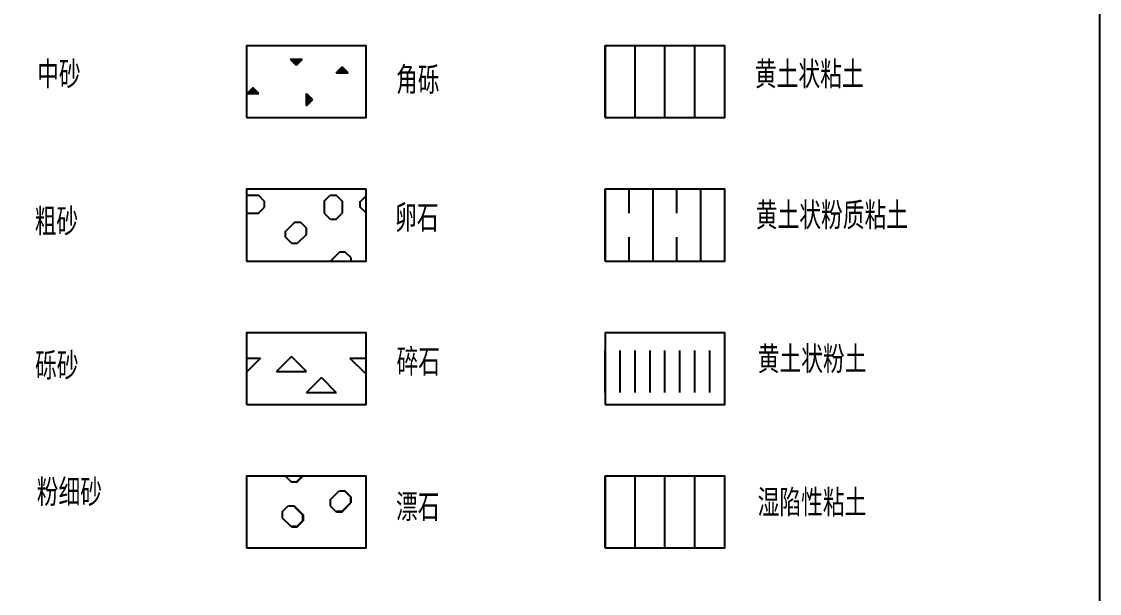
# Model space of a CAD drawing. Extents: x 0 to 0.361, y 0 to 0.383.
# Drawn here: x 0.1809 to 0.3613, y 0.0957 to 0.1914 of the extents above; entities that cross this region are included whole.
import ezdxf

# ---------------------------------------------------------------- set-up
doc = ezdxf.new("R2010")
doc.units = 0
doc.header["$MEASUREMENT"] = 0
doc.layers.get('0').update_dxf_attribs({"linetype": 'CONTINUOUS'})
doc.styles.add('LZ_FONTS_FS', font='hxm.ttf', dxfattribs={"width": 0.7})
pattern_1 = [(90, (0.0385515, 0.079361), (-0.005, 0.005), [])]

msp = doc.modelspace()

# ---------------------------------------------------------------- hatches: boundary and pattern name
h = msp.add_hatch()
h.set_pattern_fill('GKJL', color=256, scale=0.001, style=0, pattern_type=2)
h.set_pattern_definition([(0, (0.038552, 0.079361), (0.01, 0.01), [0.002, -0.018]), (45, (0.038552, 0.079361), (-0.01, 0.01), [0.0014142, -0.0127279]), (135, (0.040552, 0.079361), (-0.01, -0.01), [0.0014142, -0.0127279]), (0, (0.028552, 0.08636), (0.02, 0.02), [0.002, -0.038]), (45, (0.028552, 0.08636), (-0.02, 0.02), [0.0014142, -0.02687]), (135, (0.030552, 0.08636), (-0.02, -0.02), [0.0014142, -0.02687]), (0, (0.045802, 0.085111), (0.01, 0.01), [0.002, -0.018]), (315, (0.045802, 0.085111), (0.01, 0.01), [0.0014142, -0.0127279]), (225, (0.047802, 0.085111), (0.01, -0.01), [0.0014142, -0.0127279]), (0, (0.033552, 0.082861), (0.01, 0.01), [0.002, -0.018]), (45, (0.033552, 0.082861), (-0.01, 0.01), [0.0014142, -0.0127279]), (135, (0.035552, 0.082861), (-0.01, -0.01), [0.0014142, -0.0127279]), (90, (0.048552, 0.07736), (-0.02, 1e-18), [0.002, -0.018]), (45, (0.048552, 0.077361), (2e-18, 0.02), [0.0014142, -0.02687]), (315, (0.048552, 0.079361), (0.02, -5e-18), [0.0014142, -0.02687]), (90, (0.041552, 0.08736), (-0.02, 1e-18), [0.002, -0.018]), (225, (0.041552, 0.089361), (-4e-18, -0.02), [0.0014142, -0.02687]), (135, (0.041552, 0.087361), (-0.02, 2e-18), [0.0014142, -0.02687]), (0, (0.038952, 0.079561), (0.01, 0.01), [0.0012, -0.0188]), (135, (0.040152, 0.079561), (-0.01, -0.01), [0.0008485, -0.0132936]), (0, (0.028952, 0.08656), (0.02, 0.02), [0.0012, -0.0388]), (45, (0.038952, 0.079561), (-0.01, 0.01), [0.0008485, -0.0132936]), (0, (0.039352, 0.079761), (0.01, 0.01), [0.0004, -0.0196]), (45, (0.039352, 0.079761), (-0.01, 0.01), [0.00028284, -0.0138593]), (135, (0.039752, 0.079761), (-0.01, -0.01), [0.00028284, -0.0138593]), (0, (0.046602, 0.084711), (0.01, 0.01), [0.0004, -0.0196]), (315, (0.046602, 0.084711), (0.01, 0.01), [0.0002828, -0.0138593]), (225, (0.047002, 0.084711), (0.01, -0.01), [0.0002828, -0.0138593]), (0, (0.046202, 0.084911), (0.01, 0.01), [0.0012, -0.0188]), (315, (0.046202, 0.084911), (0.01, 0.01), [0.0008485, -0.0132936]), (225, (0.047402, 0.084911), (0.01, -0.01), [0.0008485, -0.0132936]), (0, (0.033952, 0.083061), (0.01, 0.01), [0.0012, -0.0188]), (45, (0.033952, 0.083061), (-0.01, 0.01), [0.0008485, -0.0132936]), (135, (0.035152, 0.083061), (-0.01, -0.01), [0.0008485, -0.0132936]), (0, (0.034352, 0.083261), (0.01, 0.01), [0.0004, -0.0196]), (45, (0.034352, 0.083261), (-0.01, 0.01), [0.00028284, -0.0138593]), (135, (0.034752, 0.083261), (-0.01, -0.01), [0.00028284, -0.0138593]), (90, (0.048752, 0.07776), (-0.02, 1e-18), [0.0012, -0.0188]), (45, (0.048752, 0.077761), (2e-18, 0.02), [0.0008485, -0.0274357]), (135, (0.049352, 0.078361), (-0.02, 2e-18), [0.0008485, -0.0274357]), (90, (0.048952, 0.07816), (-0.02, 1e-18), [0.0004, -0.0196]), (45, (0.048952, 0.078161), (2e-18, 0.02), [0.0002828, -0.0280014]), (135, (0.049152, 0.078361), (-0.02, 2e-18), [0.0002828, -0.0280014]), (45, (0.028952, 0.08656), (-0.02, 0.02), [0.0008485, -0.05572]), (135, (0.030152, 0.08656), (-0.02, -0.02), [0.0008485, -0.05572]), (0, (0.029352, 0.08676), (0.02, 0.02), [0.0004, -0.0396]), (45, (0.029352, 0.08676), (-0.02, 0.02), [0.000283, -0.0562857]), (135, (0.029752, 0.08676), (-0.02, -0.02), [0.000283, -0.0562857]), (90, (0.041352, 0.08776), (-0.02, 1e-18), [0.0012, -0.0188]), (135, (0.041352, 0.087761), (-0.02, 2e-18), [0.0002828, -0.0280014]), (225, (0.041352, 0.088961), (-4e-18, -0.02), [0.0008485, -0.0274357]), (135, (0.041152, 0.088161), (-0.02, 2e-18), [0.0002828, -0.0280014]), (225, (0.041152, 0.088561), (-4e-18, -0.02), [0.0002828, -0.0280014]), (135, (0.041352, 0.087761), (-0.02, 2e-18), [0.0008485, -0.0274357]), (90, (0.041152, 0.08816), (-0.02, 1e-18), [0.0004, -0.0196])])
h.paths.add_polyline_path([(0.23855, 0.18736), (0.21855, 0.18736), (0.21855, 0.17536), (0.23855, 0.17536)])
h = msp.add_hatch()
h.set_pattern_fill('GKHTZNT', color=256, scale=0.001, style=0, pattern_type=2)
h.set_pattern_definition(pattern_1)
h.paths.add_polyline_path([(0.29855, 0.18736), (0.27855, 0.18736), (0.27855, 0.17536), (0.29855, 0.17536)])
h = msp.add_hatch()
h.set_pattern_fill('GKLS1', color=256, scale=0.001, style=0, pattern_type=2)
h.set_pattern_definition([(0, (0.038552, 0.07936), (0, 0.02), [0.002, -0.018]), (45, (0.040552, 0.079361), (-0.02, 2e-18), [0.0014142, -0.02687]), (135, (0.038552, 0.079361), (-2e-18, -0.02), [0.0014142, -0.02687]), (90, (0.037552, 0.08036), (-0.02, 1e-18), [0.001, -0.019]), (135, (0.046052, 0.086861), (-2e-18, -0.02), [0.0021213, -0.026163]), (90, (0.041552, 0.08036), (-0.02, 1e-18), [0.001, -0.019]), (45, (0.037552, 0.081361), (-0.02, 2e-18), [0.0014142, -0.02687]), (0, (0.038552, 0.08236), (0, 0.02), [0.002, -0.018]), (135, (0.041552, 0.081361), (-2e-18, -0.02), [0.0014142, -0.02687]), (45, (0.053552, 0.078361), (-0.02, 2e-18), [0.0014142, -0.02687]), (90, (0.054552, 0.07936), (-0.02, 1e-18), [0.002, -0.018]), (135, (0.054552, 0.081361), (-2e-18, -0.02), [0.0014142, -0.02687]), (0, (0.052552, 0.07836), (0, 0.02), [0.001, -0.019]), (0, (0.052552, 0.08236), (0, 0.02), [0.001, -0.019]), (135, (0.052552, 0.078361), (-2e-18, -0.02), [0.0014142, -0.02687]), (90, (0.051552, 0.07936), (-0.02, 1e-18), [0.002, -0.018]), (45, (0.051552, 0.081361), (-0.02, 2e-18), [0.0014142, -0.02687]), (0, (0.046052, 0.08686), (0, 0.02), [0.001, -0.019]), (45, (0.047052, 0.086861), (-0.02, 2e-18), [0.0014142, -0.02687]), (90, (0.048052, 0.08786), (-0.02, 1e-18), [0.001, -0.019]), (135, (0.048052, 0.088861), (-2e-18, -0.02), [0.0021213, -0.026163]), (0, (0.045552, 0.09036), (0, 0.02), [0.001, -0.019]), (90, (0.044552, 0.08836), (-0.02, 1e-18), [0.001, -0.019]), (45, (0.044552, 0.089361), (-0.02, 2e-18), [0.0014142, -0.02687]), (0, (0.053552, 0.08936), (0, 0.02), [0.001, -0.019]), (45, (0.054552, 0.089361), (-0.02, 2e-18), [0.0021213, -0.026163]), (90, (0.056052, 0.09086), (-0.02, 1e-18), [0.001, -0.019]), (135, (0.053552, 0.089361), (-2e-18, -0.02), [0.0014142, -0.02687]), (90, (0.052552, 0.09036), (-0.02, 1e-18), [0.001, -0.019]), (45, (0.052552, 0.091361), (-0.02, 2e-18), [0.0021213, -0.026163]), (0, (0.054052, 0.09286), (0, 0.02), [0.001, -0.019]), (135, (0.056052, 0.091861), (-2e-18, -0.02), [0.0014142, -0.02687]), (0, (0.046052, 0.09436), (0, 0.02), [0.001, -0.019]), (135, (0.046052, 0.094361), (-2e-18, -0.02), [0.0014142, -0.02687]), (90, (0.045052, 0.09536), (-0.02, 1e-18), [0.001, -0.019]), (45, (0.045052, 0.096361), (-0.02, 2e-18), [0.0021213, -0.026163]), (0, (0.046552, 0.09786), (0, 0.02), [0.001, -0.019]), (135, (0.048552, 0.096861), (-2e-18, -0.02), [0.0014142, -0.02687]), (90, (0.048552, 0.09586), (-0.02, 1e-18), [0.001, -0.019]), (45, (0.047052, 0.094361), (-0.02, 2e-18), [0.0021213, -0.026163])])
h.paths.add_polyline_path([(0.23855, 0.16336), (0.21855, 0.16336), (0.21855, 0.15136), (0.23855, 0.15136)])
h = msp.add_hatch()
h.set_pattern_fill('GKHTZFZN', color=256, scale=0.001, style=0, pattern_type=2)
h.set_pattern_definition([(90, (0.0385515, 0.079361), (-0.008, 5e-19), []), (90, (0.0425515, 0.079361), (-0.008, 5e-19), [0.006, -0.004])])
h.paths.add_polyline_path([(0.29855, 0.16336), (0.27855, 0.16336), (0.27855, 0.15136), (0.29855, 0.15136)])
h = msp.add_hatch()
h.set_pattern_fill('GKSS', color=256, scale=0.001, style=0, pattern_type=2)
h.set_pattern_definition([(0, (0.038552, 0.079361), (0.01, 0.01), [0.005, -0.015]), (45, (0.038552, 0.079361), (-0.01, 0.01), [0.0035355, -0.0106066]), (135, (0.043552, 0.079361), (-0.01, -0.01), [0.0035355, -0.0106066]), (0, (0.045802, 0.085111), (0.01, 0.01), [0.005, -0.015]), (315, (0.045802, 0.085111), (0.01, 0.01), [0.0035355, -0.0106066]), (225, (0.050802, 0.085111), (0.01, -0.01), [0.0035355, -0.0106066]), (0, (0.033552, 0.082861), (0.01, 0.01), [0.005, -0.015]), (45, (0.033552, 0.082861), (-0.01, 0.01), [0.0035355, -0.0106066]), (135, (0.038552, 0.082861), (-0.01, -0.01), [0.0035355, -0.0106066])])
h.paths.add_polyline_path([(0.23855, 0.13936), (0.21855, 0.13936), (0.21855, 0.12736), (0.23855, 0.12736)])
h = msp.add_hatch()
h.set_pattern_fill('GKHTZFT', color=256, scale=0.001, style=0, pattern_type=2)
h.set_pattern_definition([(90, (0.0385515, 0.079361), (-0.005, 0.01), [0.007, -0.003]), (90, (0.0410515, 0.079361), (-0.005, 0.01), [0.007, -0.003])])
h.paths.add_polyline_path([(0.29855, 0.13936), (0.27855, 0.13936), (0.27855, 0.12736), (0.29855, 0.12736)])
h = msp.add_hatch()
h.set_pattern_fill('GKPS', color=256, scale=0.0005, style=0, pattern_type=2)
h.set_pattern_definition([(0, (0.038552, 0.07936), (0, 0.02), [0.002, -0.018]), (45, (0.040552, 0.079361), (-0.02, 0), [0.0014142, -0.02687]), (135, (0.038552, 0.079361), (0, -0.02), [0.0014142, -0.02687]), (90, (0.037552, 0.08036), (-0.02, 1e-18), [0.001, -0.019]), (90, (0.041552, 0.08036), (-0.02, 1e-18), [0.001, -0.019]), (45, (0.037552, 0.081361), (-0.02, 0), [0.0014142, -0.02687]), (135, (0.041552, 0.081361), (0, -0.02), [0.0014142, -0.02687]), (0, (0.038552, 0.08236), (0, 0.02), [0.002, -0.018]), (45, (0.053552, 0.078361), (-0.02, 0), [0.0014142, -0.02687]), (90, (0.054552, 0.07936), (-0.02, 1e-18), [0.002, -0.018]), (0, (0.052552, 0.07836), (0, 0.02), [0.001, -0.019]), (135, (0.052552, 0.078361), (0, -0.02), [0.0014142, -0.02687]), (90, (0.051552, 0.07936), (-0.02, 1e-18), [0.002, -0.018]), (45, (0.051552, 0.081361), (-0.02, 0), [0.0014142, -0.02687]), (0, (0.052552, 0.08236), (0, 0.02), [0.001, -0.019]), (135, (0.054552, 0.081361), (0, -0.02), [0.0014142, -0.02687]), (0, (0.046052, 0.08686), (0, 0.02), [0.001, -0.019]), (45, (0.047052, 0.086861), (-0.02, 0), [0.0014142, -0.02687]), (90, (0.048052, 0.08786), (-0.02, 1e-18), [0.001, -0.019]), (135, (0.048052, 0.088861), (0, -0.02), [0.0021213, -0.026163]), (135, (0.046052, 0.086861), (0, -0.02), [0.0021213, -0.026163]), (90, (0.044552, 0.08836), (-0.02, 1e-18), [0.001, -0.019]), (45, (0.044552, 0.089361), (-0.02, 0), [0.0014142, -0.02687]), (0, (0.045552, 0.09036), (0, 0.02), [0.001, -0.019]), (0, (0.053552, 0.08936), (0, 0.02), [0.001, -0.019]), (45, (0.054552, 0.089361), (-0.02, 0), [0.0021213, -0.026163]), (90, (0.056052, 0.09086), (-0.02, 1e-18), [0.001, -0.019]), (135, (0.053552, 0.089361), (0, -0.02), [0.0014142, -0.02687]), (90, (0.052552, 0.09036), (-0.02, 1e-18), [0.001, -0.019]), (45, (0.052552, 0.091361), (-0.02, 0), [0.0021213, -0.026163]), (0, (0.054052, 0.09286), (0, 0.02), [0.001, -0.019]), (135, (0.056052, 0.091861), (0, -0.02), [0.0014142, -0.02687]), (0, (0.046052, 0.09436), (0, 0.02), [0.001, -0.019]), (45, (0.047052, 0.094361), (-0.02, 0), [0.0021213, -0.026163]), (90, (0.048552, 0.09586), (-0.02, 1e-18), [0.001, -0.019]), (135, (0.048552, 0.096861), (0, -0.02), [0.0014142, -0.02687]), (0, (0.046552, 0.09786), (0, 0.02), [0.001, -0.019]), (135, (0.046052, 0.094361), (0, -0.02), [0.0014142, -0.02687]), (90, (0.045052, 0.09536), (-0.02, 1e-18), [0.001, -0.019]), (45, (0.045052, 0.096361), (-0.02, 0), [0.0021213, -0.026163]), (45, (0.040452, 0.079361), (-0.02, 0), [0.0014142, -0.02687]), (90, (0.041452, 0.08036), (-0.02, 1e-18), [0.001, -0.019]), (135, (0.041452, 0.081361), (0, -0.02), [0.0014142, -0.02687]), (0, (0.038552, 0.08226), (0, 0.02), [0.002, -0.018]), (45, (0.053452, 0.078361), (-0.02, 0), [0.0014142, -0.02687]), (90, (0.054452, 0.07936), (-0.02, 1e-18), [0.002, -0.018]), (135, (0.054452, 0.081361), (0, -0.02), [0.0014142, -0.02687]), (0, (0.046052, 0.08696), (0, 0.02), [0.001, -0.019]), (45, (0.046952, 0.086861), (-0.02, 0), [0.0014142, -0.02687]), (90, (0.047952, 0.08786), (-0.02, 1e-18), [0.001, -0.019]), (135, (0.047952, 0.088861), (0, -0.02), [0.0021213, -0.026163]), (0, (0.053552, 0.08946), (0, 0.02), [0.001, -0.019]), (45, (0.054452, 0.089361), (-0.02, 0), [0.0021213, -0.026163]), (90, (0.055952, 0.09086), (-0.02, 1e-18), [0.001, -0.019]), (135, (0.055952, 0.091861), (0, -0.02), [0.0014142, -0.02687]), (45, (0.046952, 0.094361), (-0.02, 0), [0.0021213, -0.026163]), (90, (0.048452, 0.09586), (-0.02, 1e-18), [0.001, -0.019]), (135, (0.048452, 0.096861), (0, -0.02), [0.0014142, -0.02687]), (0, (0.046452, 0.09786), (0, 0.02), [0.001, -0.019])])
h.paths.add_polyline_path([(0.23855, 0.11536), (0.21855, 0.11536), (0.21855, 0.10336), (0.23855, 0.10336)])
h = msp.add_hatch()
h.set_pattern_fill('GKHTZNT', color=256, scale=0.001, style=0, pattern_type=2)
h.set_pattern_definition(pattern_1)
h.paths.add_polyline_path([(0.29855, 0.11536), (0.27855, 0.11536), (0.27855, 0.10336), (0.29855, 0.10336)])

# ---------------------------------------------------------------- linework, layer by layer
for points in [[(0, 0.38287), (0.36127, 0.38287), (0.36127, 0), (0, 0)], [(0.21855, 0.17536), (0.23855, 0.17536), (0.23855, 0.18736), (0.21855, 0.18736)], [(0.27855, 0.17536), (0.29855, 0.17536), (0.29855, 0.18736), (0.27855, 0.18736)], [(0.21855, 0.15136), (0.23855, 0.15136), (0.23855, 0.16336), (0.21855, 0.16336)], [(0.27855, 0.15136), (0.29855, 0.15136), (0.29855, 0.16336), (0.27855, 0.16336)], [(0.21855, 0.12736), (0.23855, 0.12736), (0.23855, 0.13936), (0.21855, 0.13936)], [(0.27855, 0.12736), (0.29855, 0.12736), (0.29855, 0.13936), (0.27855, 0.13936)], [(0.21855, 0.10336), (0.23855, 0.10336), (0.23855, 0.11536), (0.21855, 0.11536)], [(0.27855, 0.10336), (0.29855, 0.10336), (0.29855, 0.11536), (0.27855, 0.11536)]]:
    msp.add_lwpolyline(points, close=True)

# ---------------------------------------------------------------- texts
at = {"char_height": 0.004, "attachment_point": 1, "style": 'LZ_FONTS_FS'}
for s, insert, width in [('\\fTxt|b0|i0|c134|p2;中砂', (0.18349, 0.1847), 0.0188), ('\\fTxt|b0|i0|c134|p2;角砾', (0.24356, 0.18377), 0.0183), ('\\fTxt|b0|i0|c134|p2;黄土状粘土', (0.30361, 0.1847), 0.0476187), ('\\fTxt|b0|i0|c134|p2;粗砂', (0.18308, 0.16007), 0.0171), ('\\fTxt|b0|i0|c134|p2;卵石', (0.24339, 0.16068), 0.0168), ('\\fTxt|b0|i0|c134|p2;黄土状粉质粘土', (0.30376, 0.1611), 0.0537197), ('\\fTxt|b0|i0|c134|p2;碎石', (0.24364, 0.13658), 0.0141), ('\\fTxt|b0|i0|c134|p2;黄土状粉土', (0.30408, 0.13702), 0.0606501), ('\\fTxt|b0|i0|c134|p2;砾砂', (0.18315, 0.13595), 0.0167), ('\\fTxt|b0|i0|c134|p2;粉细砂', (0.18343, 0.11476), 0.0221), ('\\fTxt|b0|i0|c134|p2;漂石', (0.24355, 0.11228), 0.0153), ('\\fTxt|b0|i0|c134|p2;湿陷性粘土', (0.30406, 0.11303), 0.0459195)]:
    msp.add_mtext(s, dxfattribs=dict(at, insert=insert, width=width))

doc.saveas('drawing.dxf')
